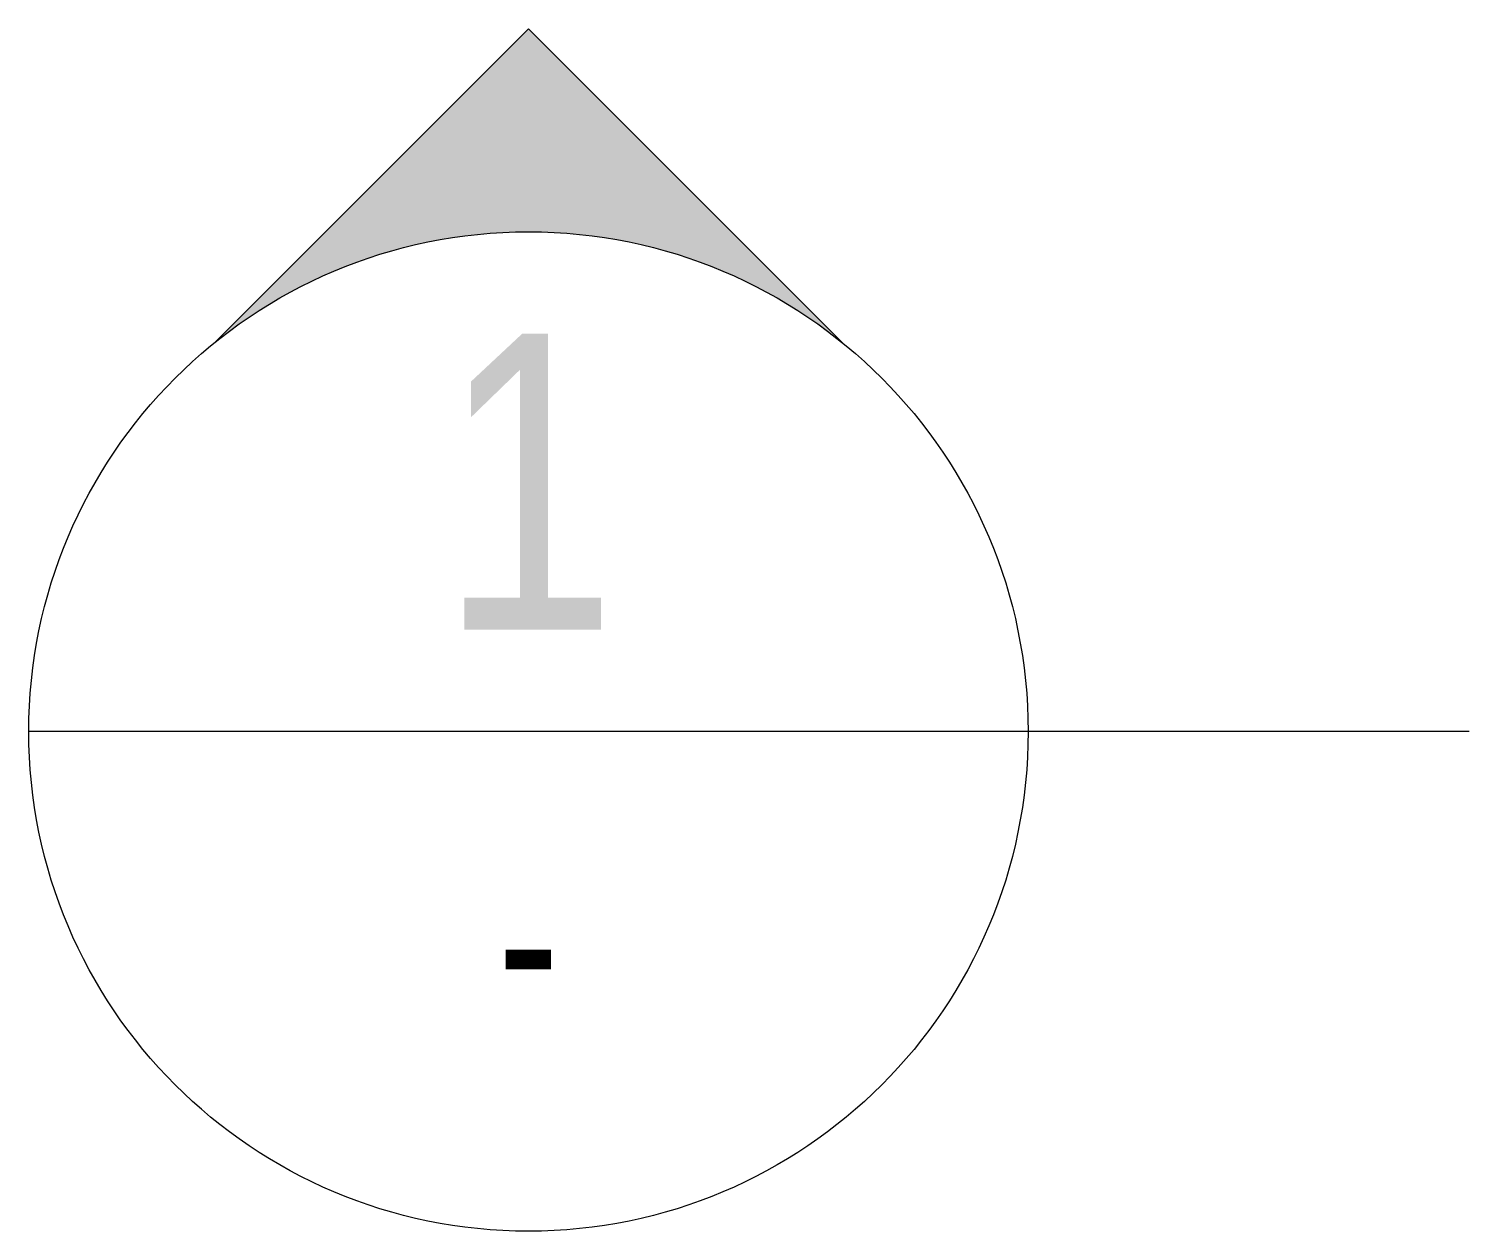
# Model space of a CAD drawing. Header units: millimetres. Extents: x 501029 to 503193, y 1805862 to 1807132.
# Drawn here: x 501028.64 to 501038.37, y 1807023.38 to 1807031.5 of the extents above; entities that cross this region are included whole.
import ezdxf
from ezdxf.enums import TextEntityAlignment as Align

# ---------------------------------------------------------------- set-up
doc = ezdxf.new("R2010")
doc.units = ezdxf.units.MM
doc.header["$LTSCALE"] = 12
doc.header["$MEASUREMENT"] = 0
doc.layers.get('0').update_dxf_attribs({"linetype": 'CONTINUOUS'})
doc.layers.add('Big_Text_Note', color=3, linetype='CONTINUOUS')
doc.styles.add('ROMANS', font='vn_vni.shx', dxfattribs={"width": 0.8})
doc.styles.add('TXT5', font='vn_vni.shx', dxfattribs={"width": 0.8})

msp = doc.modelspace()

# ---------------------------------------------------------------- hatches: boundary and pattern name
msp.add_hatch(color=256).paths.add_polyline_path([(501032.0182, 1807031.5031), (501029.8991, 1807029.384, -0.353081), (501034.1373, 1807029.384)])

# ---------------------------------------------------------------- linework, layer by layer
for p, q in [((501032.0182, 1807031.5031), (501029.8991, 1807029.384)), ((501032.0182, 1807031.5031), (501034.1373, 1807029.384)), ((501035.3932, 1807026.7573), (501028.6432, 1807026.7573)), ((501038.3724, 1807026.7573), (501035.3932, 1807026.7573))]:
    msp.add_line(p, q)
msp.add_circle((501032.0182, 1807026.7573), 3.375)

# ---------------------------------------------------------------- texts
at = {"layer": 'Big_Text_Note', "color": 6, "style": 'TXT5', "width": 0.8}
msp.add_attdef('1', text='A', height=2, dxfattribs=at).set_placement((501032.0181, 1807028.4448), align=Align.MIDDLE_CENTER)
at = {"layer": 'Big_Text_Note', "color": 3, "style": 'ROMANS', "width": 0.8}
msp.add_attdef('-', text='-', height=1.1719, dxfattribs=at).set_placement((501032.0181, 1807025.351), align=Align.MIDDLE_CENTER)

doc.saveas('drawing.dxf')
